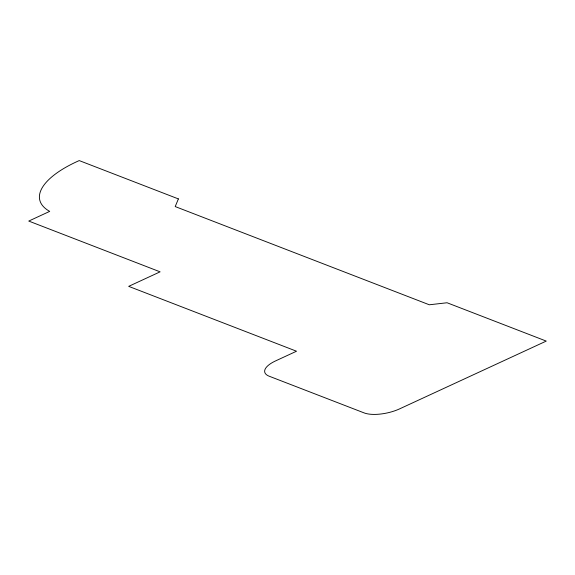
<?xml version="1.0" encoding="UTF-8"?>
<svg xmlns="http://www.w3.org/2000/svg" width="575" height="575" viewBox="0 0 575 575"><rect width="100%" height="100%" fill="white"/><g stroke="black" fill="none" stroke-linecap="round" stroke-linejoin="round"><path stroke-width="0.86" d="M178.387 198.907L175.21 206.569L429.309 304.779L447.077 302.759L546.25 341.09L399.639 408.854A26.04 9.962 -12.3 0 1 364.097 412.893L269.229 376.23A26.04 9.962 -12.3 0 1 275.583 360.906L296.527 351.224L128.685 286.357L160.102 271.838L28.75 221.066L49.694 211.384A88.428 33.839 -12.3 0 1 79.221 160.583L178.387 198.907"/></g></svg>
